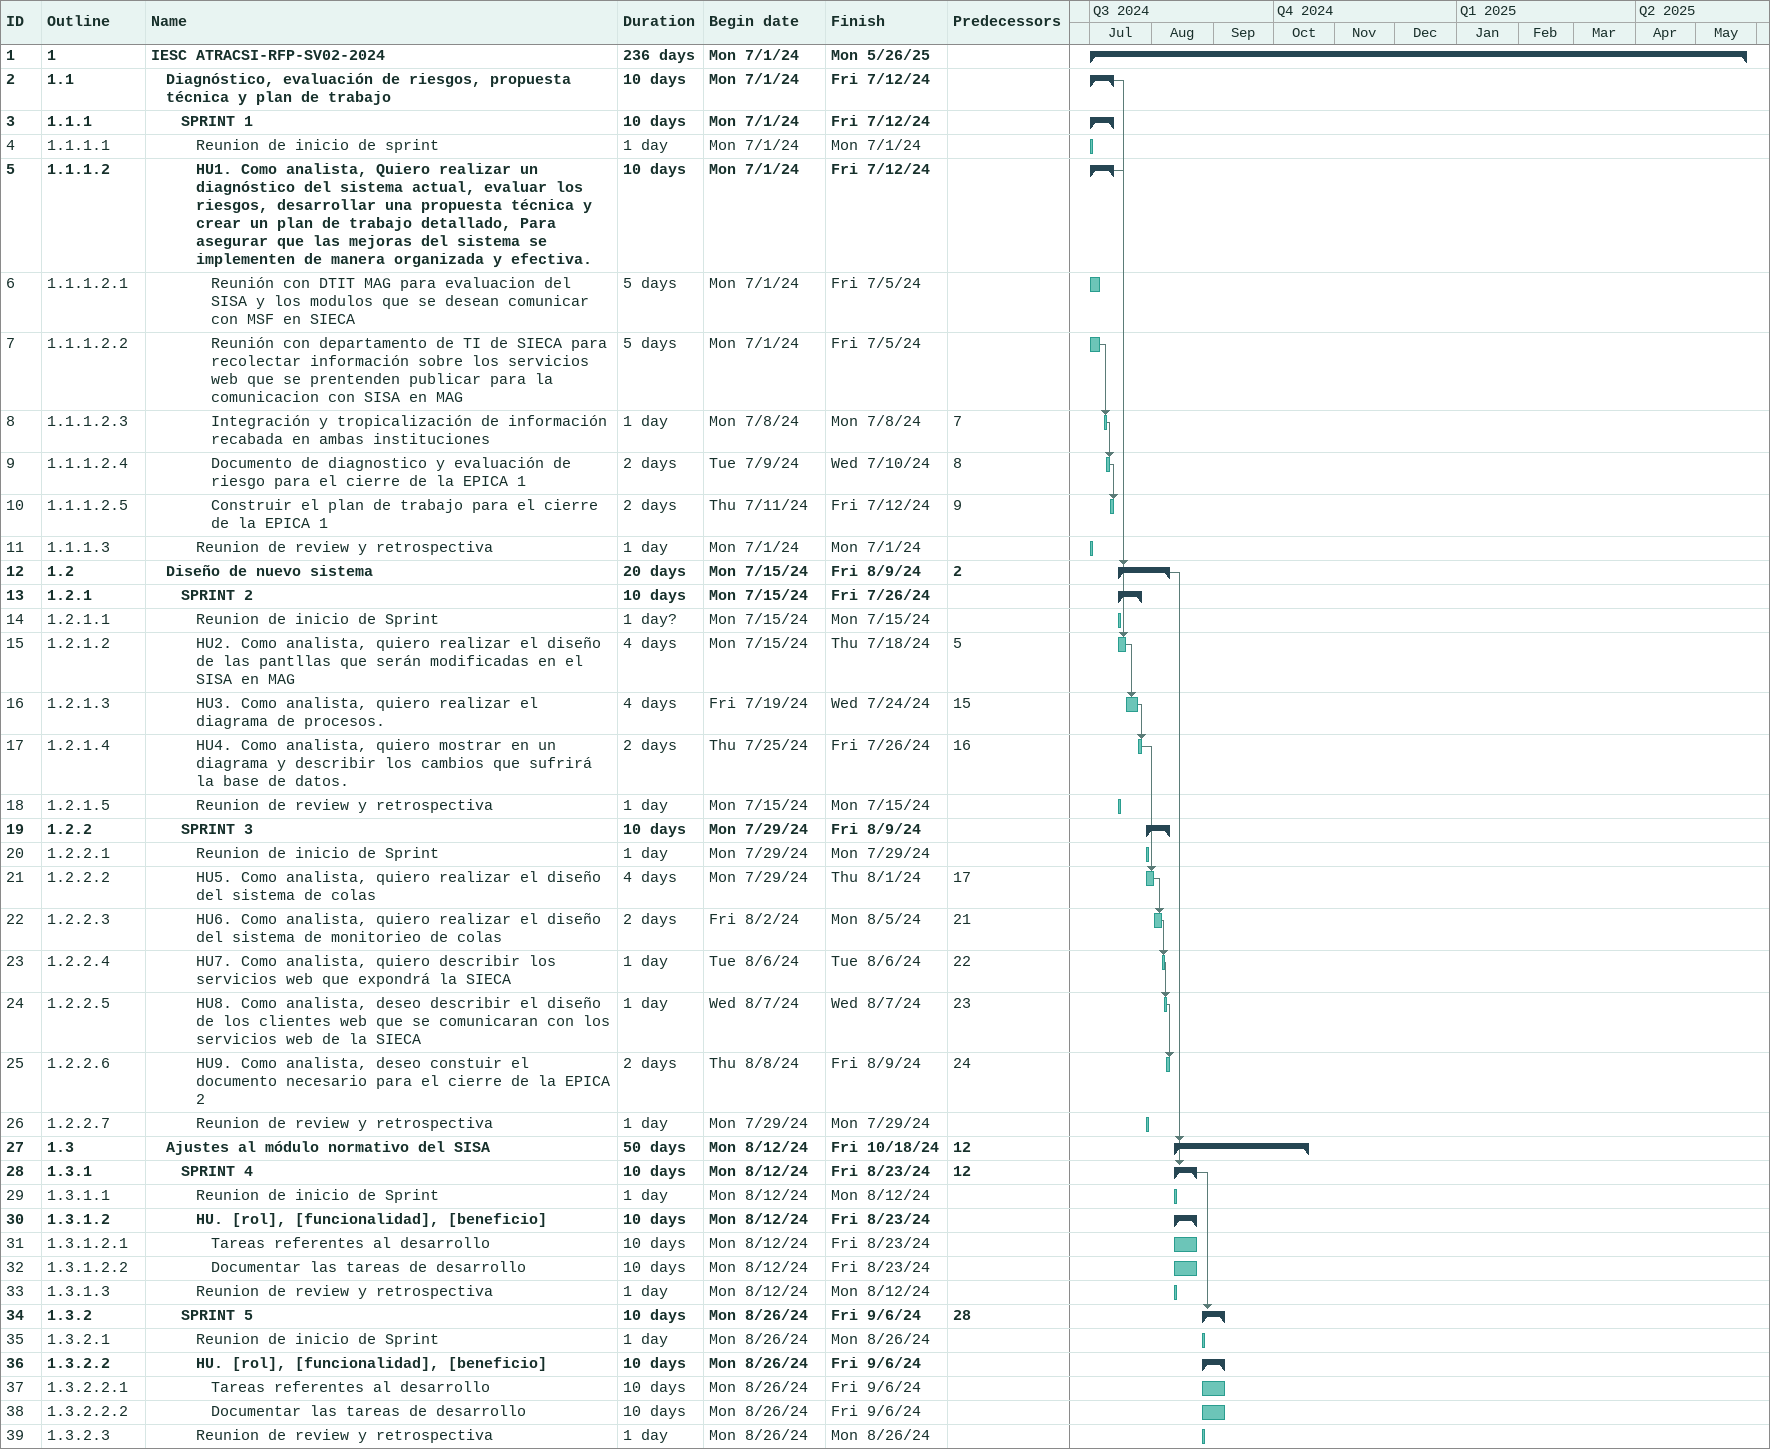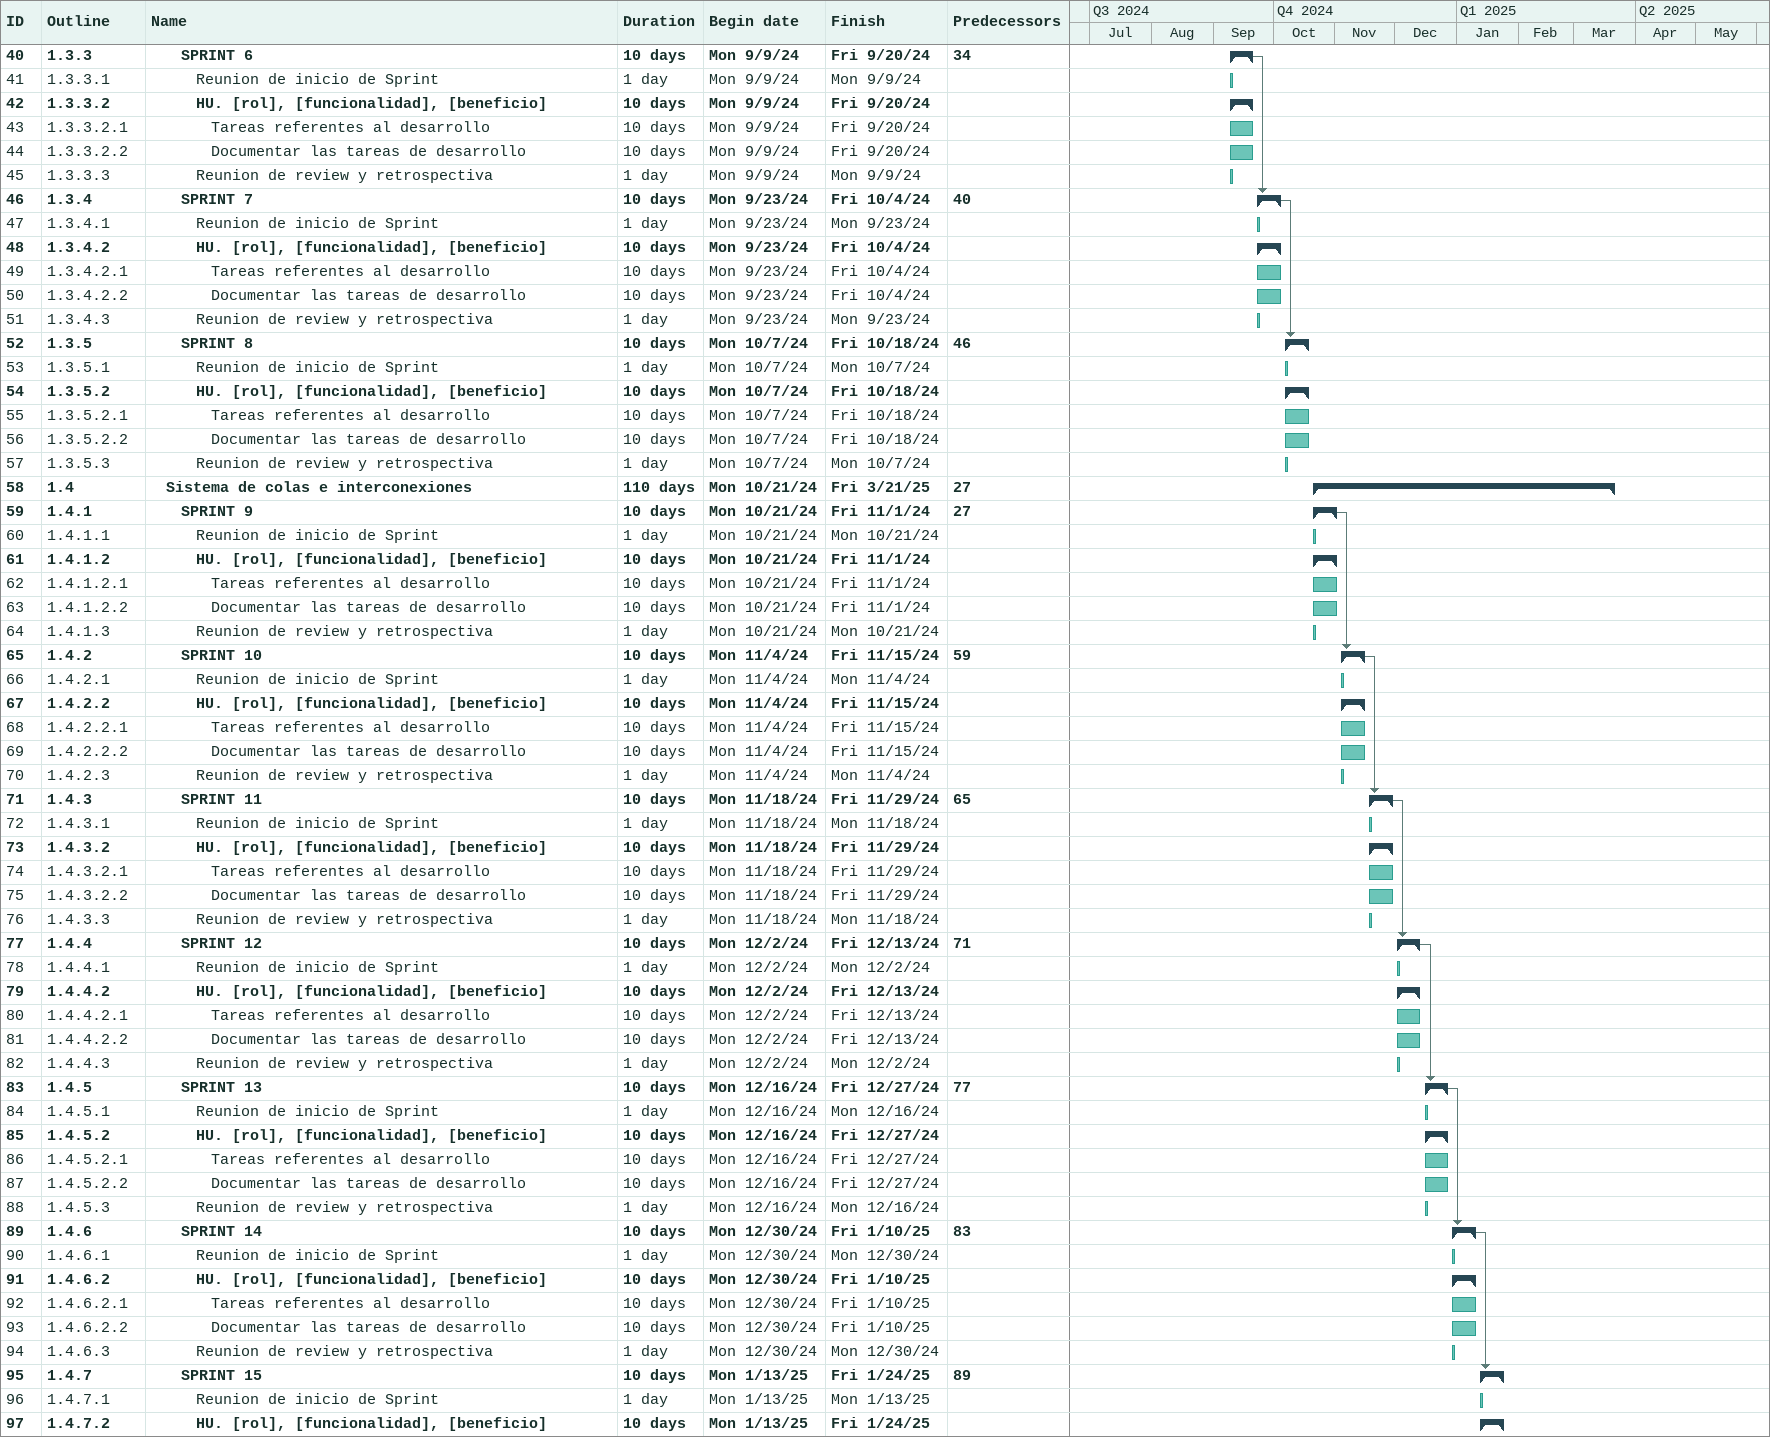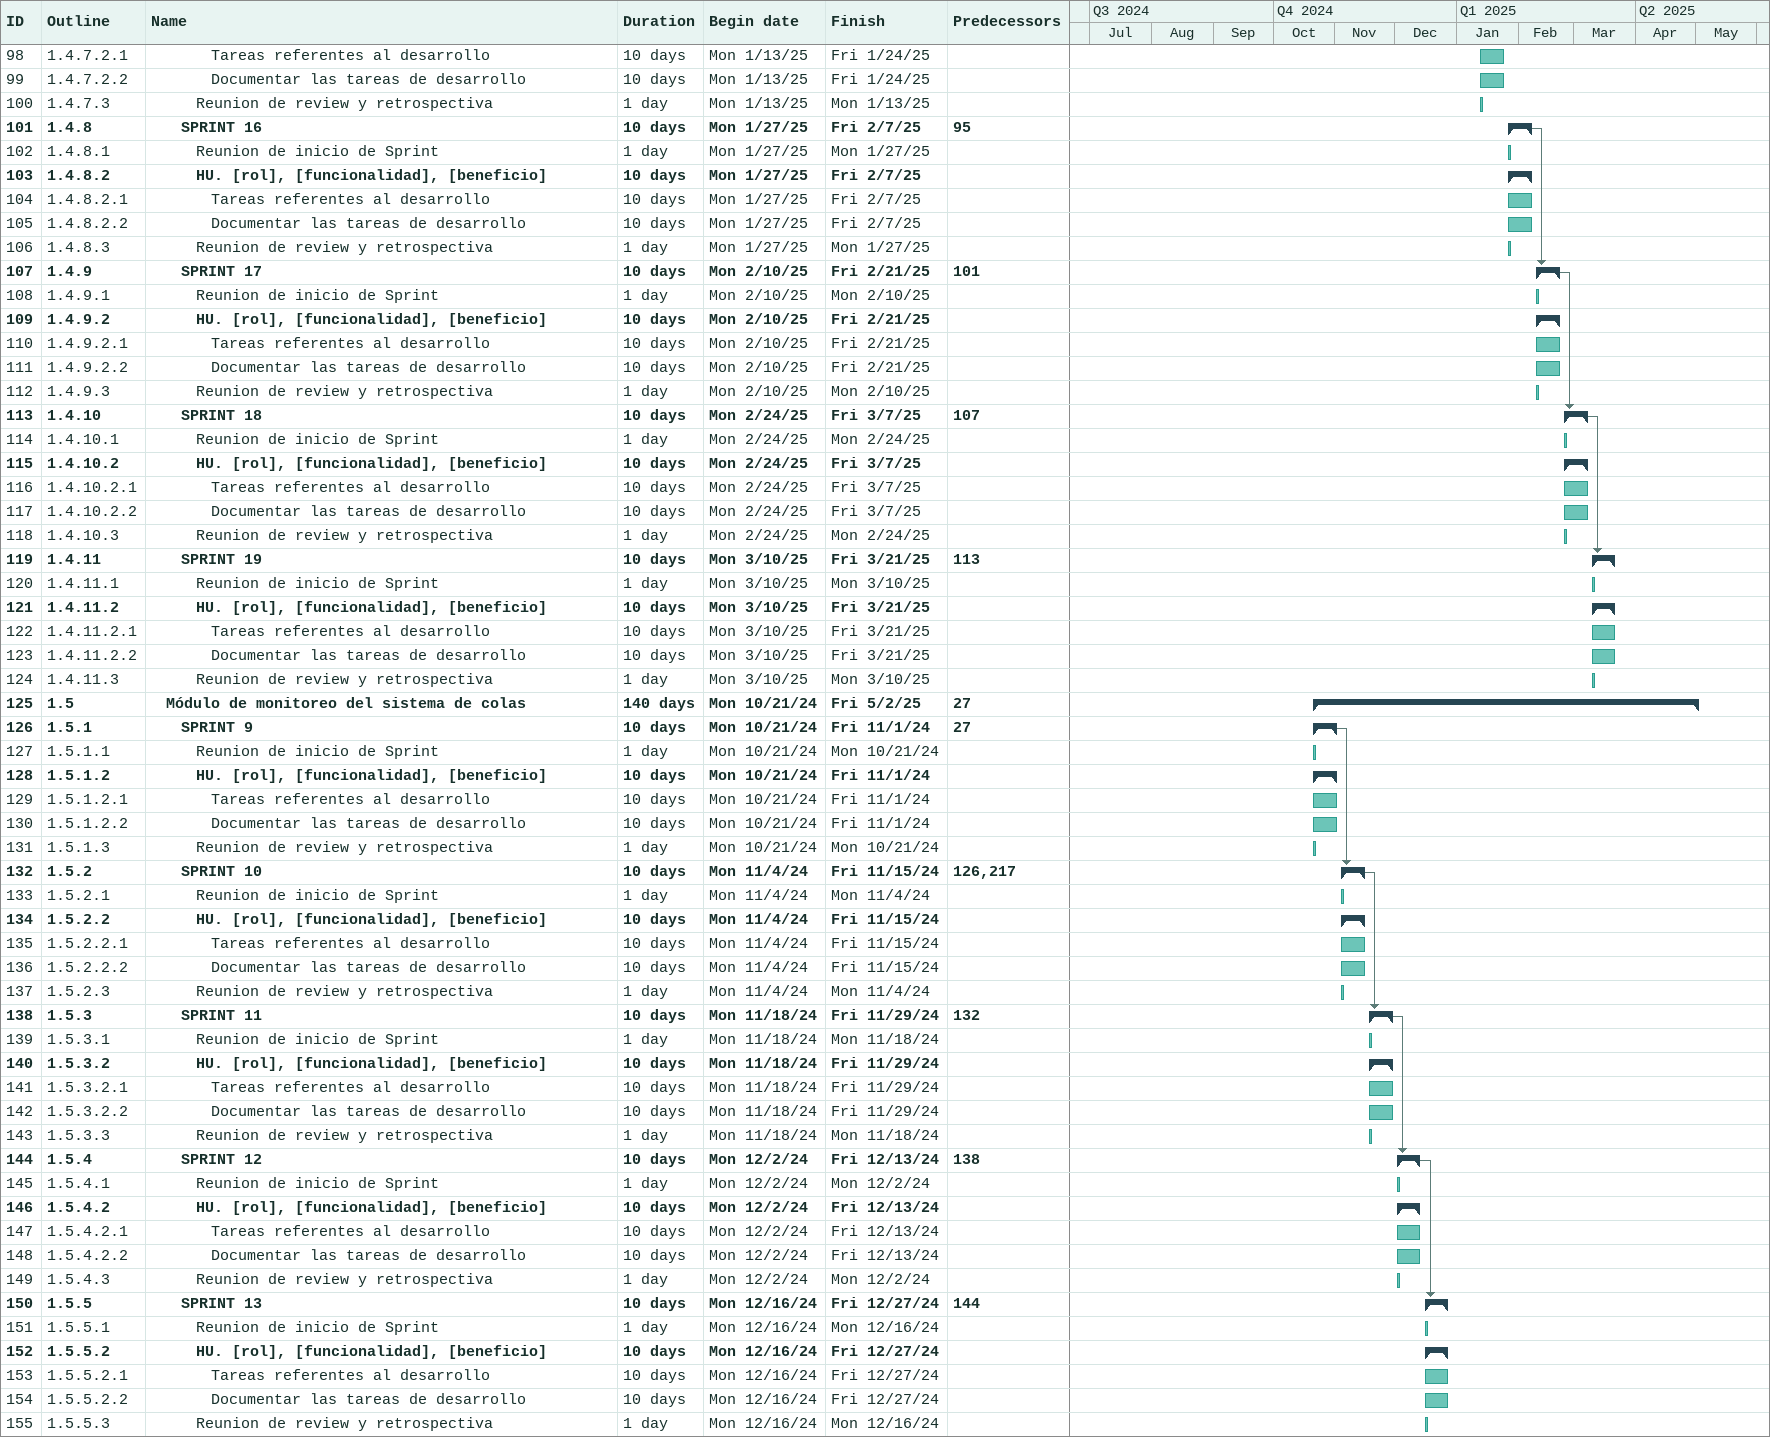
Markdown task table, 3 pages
| ID | WBS | Task | Duration | Start | Finish | Predecessors |
|---|---|---|---|---|---|---|
| 1 | 1 | **IESC ATRACSI-RFP-SV02-2024** | 236d | 2024-07-01 | 2025-05-26 |  |
| 2 | 1.1 | **Diagnóstico, evaluación de riesgos, propuesta técnica y plan de trabajo** | 10d | 2024-07-01 | 2024-07-12 |  |
| 3 | 1.1.1 | **SPRINT 1** | 10d | 2024-07-01 | 2024-07-12 |  |
| 4 | 1.1.1.1 | Reunion de inicio de sprint | 1d | 2024-07-01 | 2024-07-01 |  |
| 5 | 1.1.1.2 | **HU1. Como analista, Quiero realizar un diagnóstico del sistema actual, evaluar los riesgos, desarrollar una propuesta técnica y crear un plan de trabajo detallado, Para asegurar que las mejoras del sistema se implementen de manera organizada y efectiva.** | 10d | 2024-07-01 | 2024-07-12 |  |
| 6 | 1.1.1.2.1 | Reunión con DTIT MAG para evaluacion del SISA y los modulos que se desean comunicar con MSF en SIECA | 5d | 2024-07-01 | 2024-07-05 |  |
| 7 | 1.1.1.2.2 | Reunión con departamento de TI de SIECA para recolectar información sobre los servicios web que se prentenden publicar para la comunicacion con SISA en MAG | 5d | 2024-07-01 | 2024-07-05 |  |
| 8 | 1.1.1.2.3 | Integración y tropicalización de información recabada en ambas instituciones | 1d | 2024-07-08 | 2024-07-08 | 7 |
| 9 | 1.1.1.2.4 | Documento de diagnostico y evaluación de riesgo para el cierre de la EPICA 1 | 2d | 2024-07-09 | 2024-07-10 | 8 |
| 10 | 1.1.1.2.5 | Construir el plan de trabajo para el cierre de la EPICA 1 | 2d | 2024-07-11 | 2024-07-12 | 9 |
| 11 | 1.1.1.3 | Reunion de review y retrospectiva | 1d | 2024-07-01 | 2024-07-01 |  |
| 12 | 1.2 | **Diseño de nuevo sistema** | 20d | 2024-07-15 | 2024-08-09 | 2 |
| 13 | 1.2.1 | **SPRINT 2** | 10d | 2024-07-15 | 2024-07-26 |  |
| 14 | 1.2.1.1 | Reunion de inicio de Sprint | 1d? | 2024-07-15 | 2024-07-15 |  |
| 15 | 1.2.1.2 | HU2. Como analista, quiero realizar el diseño de las pantllas que serán modificadas en el SISA en MAG | 4d | 2024-07-15 | 2024-07-18 | 5 |
| 16 | 1.2.1.3 | HU3. Como analista, quiero realizar el diagrama de procesos. | 4d | 2024-07-19 | 2024-07-24 | 15 |
| 17 | 1.2.1.4 | HU4. Como analista, quiero mostrar en un diagrama y describir los cambios que sufrirá la base de datos. | 2d | 2024-07-25 | 2024-07-26 | 16 |
| 18 | 1.2.1.5 | Reunion de review y retrospectiva | 1d | 2024-07-15 | 2024-07-15 |  |
| 19 | 1.2.2 | **SPRINT 3** | 10d | 2024-07-29 | 2024-08-09 |  |
| 20 | 1.2.2.1 | Reunion de inicio de Sprint | 1d | 2024-07-29 | 2024-07-29 |  |
| 21 | 1.2.2.2 | HU5. Como analista, quiero realizar el diseño del sistema de colas | 4d | 2024-07-29 | 2024-08-01 | 17 |
| 22 | 1.2.2.3 | HU6. Como analista, quiero realizar el diseño del sistema de monitorieo de colas | 2d | 2024-08-02 | 2024-08-05 | 21 |
| 23 | 1.2.2.4 | HU7. Como analista, quiero describir los servicios web que expondrá la SIECA | 1d | 2024-08-06 | 2024-08-06 | 22 |
| 24 | 1.2.2.5 | HU8. Como analista, deseo describir el diseño de los clientes web que se comunicaran con los servicios web de la SIECA | 1d | 2024-08-07 | 2024-08-07 | 23 |
| 25 | 1.2.2.6 | HU9. Como analista, deseo constuir el documento necesario para el cierre de la EPICA 2 | 2d | 2024-08-08 | 2024-08-09 | 24 |
| 26 | 1.2.2.7 | Reunion de review y retrospectiva | 1d | 2024-07-29 | 2024-07-29 |  |
| 27 | 1.3 | **Ajustes al módulo normativo del SISA** | 50d | 2024-08-12 | 2024-10-18 | 12 |
| 28 | 1.3.1 | **SPRINT 4** | 10d | 2024-08-12 | 2024-08-23 | 12 |
| 29 | 1.3.1.1 | Reunion de inicio de Sprint | 1d | 2024-08-12 | 2024-08-12 |  |
| 30 | 1.3.1.2 | **HU. [rol], [funcionalidad], [beneficio]** | 10d | 2024-08-12 | 2024-08-23 |  |
| 31 | 1.3.1.2.1 | Tareas referentes al desarrollo | 10d | 2024-08-12 | 2024-08-23 |  |
| 32 | 1.3.1.2.2 | Documentar las tareas de desarrollo | 10d | 2024-08-12 | 2024-08-23 |  |
| 33 | 1.3.1.3 | Reunion de review y retrospectiva | 1d | 2024-08-12 | 2024-08-12 |  |
| 34 | 1.3.2 | **SPRINT 5** | 10d | 2024-08-26 | 2024-09-06 | 28 |
| 35 | 1.3.2.1 | Reunion de inicio de Sprint | 1d | 2024-08-26 | 2024-08-26 |  |
| 36 | 1.3.2.2 | **HU. [rol], [funcionalidad], [beneficio]** | 10d | 2024-08-26 | 2024-09-06 |  |
| 37 | 1.3.2.2.1 | Tareas referentes al desarrollo | 10d | 2024-08-26 | 2024-09-06 |  |
| 38 | 1.3.2.2.2 | Documentar las tareas de desarrollo | 10d | 2024-08-26 | 2024-09-06 |  |
| 39 | 1.3.2.3 | Reunion de review y retrospectiva | 1d | 2024-08-26 | 2024-08-26 |  |
| 40 | 1.3.3 | **SPRINT 6** | 10d | 2024-09-09 | 2024-09-20 | 34 |
| 41 | 1.3.3.1 | Reunion de inicio de Sprint | 1d | 2024-09-09 | 2024-09-09 |  |
| 42 | 1.3.3.2 | **HU. [rol], [funcionalidad], [beneficio]** | 10d | 2024-09-09 | 2024-09-20 |  |
| 43 | 1.3.3.2.1 | Tareas referentes al desarrollo | 10d | 2024-09-09 | 2024-09-20 |  |
| 44 | 1.3.3.2.2 | Documentar las tareas de desarrollo | 10d | 2024-09-09 | 2024-09-20 |  |
| 45 | 1.3.3.3 | Reunion de review y retrospectiva | 1d | 2024-09-09 | 2024-09-09 |  |
| 46 | 1.3.4 | **SPRINT 7** | 10d | 2024-09-23 | 2024-10-04 | 40 |
| 47 | 1.3.4.1 | Reunion de inicio de Sprint | 1d | 2024-09-23 | 2024-09-23 |  |
| 48 | 1.3.4.2 | **HU. [rol], [funcionalidad], [beneficio]** | 10d | 2024-09-23 | 2024-10-04 |  |
| 49 | 1.3.4.2.1 | Tareas referentes al desarrollo | 10d | 2024-09-23 | 2024-10-04 |  |
| 50 | 1.3.4.2.2 | Documentar las tareas de desarrollo | 10d | 2024-09-23 | 2024-10-04 |  |
| 51 | 1.3.4.3 | Reunion de review y retrospectiva | 1d | 2024-09-23 | 2024-09-23 |  |
| 52 | 1.3.5 | **SPRINT 8** | 10d | 2024-10-07 | 2024-10-18 | 46 |
| 53 | 1.3.5.1 | Reunion de inicio de Sprint | 1d | 2024-10-07 | 2024-10-07 |  |
| 54 | 1.3.5.2 | **HU. [rol], [funcionalidad], [beneficio]** | 10d | 2024-10-07 | 2024-10-18 |  |
| 55 | 1.3.5.2.1 | Tareas referentes al desarrollo | 10d | 2024-10-07 | 2024-10-18 |  |
| 56 | 1.3.5.2.2 | Documentar las tareas de desarrollo | 10d | 2024-10-07 | 2024-10-18 |  |
| 57 | 1.3.5.3 | Reunion de review y retrospectiva | 1d | 2024-10-07 | 2024-10-07 |  |
| 58 | 1.4 | **Sistema de colas e interconexiones** | 110d | 2024-10-21 | 2025-03-21 | 27 |
| 59 | 1.4.1 | **SPRINT 9** | 10d | 2024-10-21 | 2024-11-01 | 27 |
| 60 | 1.4.1.1 | Reunion de inicio de Sprint | 1d | 2024-10-21 | 2024-10-21 |  |
| 61 | 1.4.1.2 | **HU. [rol], [funcionalidad], [beneficio]** | 10d | 2024-10-21 | 2024-11-01 |  |
| 62 | 1.4.1.2.1 | Tareas referentes al desarrollo | 10d | 2024-10-21 | 2024-11-01 |  |
| 63 | 1.4.1.2.2 | Documentar las tareas de desarrollo | 10d | 2024-10-21 | 2024-11-01 |  |
| 64 | 1.4.1.3 | Reunion de review y retrospectiva | 1d | 2024-10-21 | 2024-10-21 |  |
| 65 | 1.4.2 | **SPRINT 10** | 10d | 2024-11-04 | 2024-11-15 | 59 |
| 66 | 1.4.2.1 | Reunion de inicio de Sprint | 1d | 2024-11-04 | 2024-11-04 |  |
| 67 | 1.4.2.2 | **HU. [rol], [funcionalidad], [beneficio]** | 10d | 2024-11-04 | 2024-11-15 |  |
| 68 | 1.4.2.2.1 | Tareas referentes al desarrollo | 10d | 2024-11-04 | 2024-11-15 |  |
| 69 | 1.4.2.2.2 | Documentar las tareas de desarrollo | 10d | 2024-11-04 | 2024-11-15 |  |
| 70 | 1.4.2.3 | Reunion de review y retrospectiva | 1d | 2024-11-04 | 2024-11-04 |  |
| 71 | 1.4.3 | **SPRINT 11** | 10d | 2024-11-18 | 2024-11-29 | 65 |
| 72 | 1.4.3.1 | Reunion de inicio de Sprint | 1d | 2024-11-18 | 2024-11-18 |  |
| 73 | 1.4.3.2 | **HU. [rol], [funcionalidad], [beneficio]** | 10d | 2024-11-18 | 2024-11-29 |  |
| 74 | 1.4.3.2.1 | Tareas referentes al desarrollo | 10d | 2024-11-18 | 2024-11-29 |  |
| 75 | 1.4.3.2.2 | Documentar las tareas de desarrollo | 10d | 2024-11-18 | 2024-11-29 |  |
| 76 | 1.4.3.3 | Reunion de review y retrospectiva | 1d | 2024-11-18 | 2024-11-18 |  |
| 77 | 1.4.4 | **SPRINT 12** | 10d | 2024-12-02 | 2024-12-13 | 71 |
| 78 | 1.4.4.1 | Reunion de inicio de Sprint | 1d | 2024-12-02 | 2024-12-02 |  |
| 79 | 1.4.4.2 | **HU. [rol], [funcionalidad], [beneficio]** | 10d | 2024-12-02 | 2024-12-13 |  |
| 80 | 1.4.4.2.1 | Tareas referentes al desarrollo | 10d | 2024-12-02 | 2024-12-13 |  |
| 81 | 1.4.4.2.2 | Documentar las tareas de desarrollo | 10d | 2024-12-02 | 2024-12-13 |  |
| 82 | 1.4.4.3 | Reunion de review y retrospectiva | 1d | 2024-12-02 | 2024-12-02 |  |
| 83 | 1.4.5 | **SPRINT 13** | 10d | 2024-12-16 | 2024-12-27 | 77 |
| 84 | 1.4.5.1 | Reunion de inicio de Sprint | 1d | 2024-12-16 | 2024-12-16 |  |
| 85 | 1.4.5.2 | **HU. [rol], [funcionalidad], [beneficio]** | 10d | 2024-12-16 | 2024-12-27 |  |
| 86 | 1.4.5.2.1 | Tareas referentes al desarrollo | 10d | 2024-12-16 | 2024-12-27 |  |
| 87 | 1.4.5.2.2 | Documentar las tareas de desarrollo | 10d | 2024-12-16 | 2024-12-27 |  |
| 88 | 1.4.5.3 | Reunion de review y retrospectiva | 1d | 2024-12-16 | 2024-12-16 |  |
| 89 | 1.4.6 | **SPRINT 14** | 10d | 2024-12-30 | 2025-01-10 | 83 |
| 90 | 1.4.6.1 | Reunion de inicio de Sprint | 1d | 2024-12-30 | 2024-12-30 |  |
| 91 | 1.4.6.2 | **HU. [rol], [funcionalidad], [beneficio]** | 10d | 2024-12-30 | 2025-01-10 |  |
| 92 | 1.4.6.2.1 | Tareas referentes al desarrollo | 10d | 2024-12-30 | 2025-01-10 |  |
| 93 | 1.4.6.2.2 | Documentar las tareas de desarrollo | 10d | 2024-12-30 | 2025-01-10 |  |
| 94 | 1.4.6.3 | Reunion de review y retrospectiva | 1d | 2024-12-30 | 2024-12-30 |  |
| 95 | 1.4.7 | **SPRINT 15** | 10d | 2025-01-13 | 2025-01-24 | 89 |
| 96 | 1.4.7.1 | Reunion de inicio de Sprint | 1d | 2025-01-13 | 2025-01-13 |  |
| 97 | 1.4.7.2 | **HU. [rol], [funcionalidad], [beneficio]** | 10d | 2025-01-13 | 2025-01-24 |  |
| 98 | 1.4.7.2.1 | Tareas referentes al desarrollo | 10d | 2025-01-13 | 2025-01-24 |  |
| 99 | 1.4.7.2.2 | Documentar las tareas de desarrollo | 10d | 2025-01-13 | 2025-01-24 |  |
| 100 | 1.4.7.3 | Reunion de review y retrospectiva | 1d | 2025-01-13 | 2025-01-13 |  |
| 101 | 1.4.8 | **SPRINT 16** | 10d | 2025-01-27 | 2025-02-07 | 95 |
| 102 | 1.4.8.1 | Reunion de inicio de Sprint | 1d | 2025-01-27 | 2025-01-27 |  |
| 103 | 1.4.8.2 | **HU. [rol], [funcionalidad], [beneficio]** | 10d | 2025-01-27 | 2025-02-07 |  |
| 104 | 1.4.8.2.1 | Tareas referentes al desarrollo | 10d | 2025-01-27 | 2025-02-07 |  |
| 105 | 1.4.8.2.2 | Documentar las tareas de desarrollo | 10d | 2025-01-27 | 2025-02-07 |  |
| 106 | 1.4.8.3 | Reunion de review y retrospectiva | 1d | 2025-01-27 | 2025-01-27 |  |
| 107 | 1.4.9 | **SPRINT 17** | 10d | 2025-02-10 | 2025-02-21 | 101 |
| 108 | 1.4.9.1 | Reunion de inicio de Sprint | 1d | 2025-02-10 | 2025-02-10 |  |
| 109 | 1.4.9.2 | **HU. [rol], [funcionalidad], [beneficio]** | 10d | 2025-02-10 | 2025-02-21 |  |
| 110 | 1.4.9.2.1 | Tareas referentes al desarrollo | 10d | 2025-02-10 | 2025-02-21 |  |
| 111 | 1.4.9.2.2 | Documentar las tareas de desarrollo | 10d | 2025-02-10 | 2025-02-21 |  |
| 112 | 1.4.9.3 | Reunion de review y retrospectiva | 1d | 2025-02-10 | 2025-02-10 |  |
| 113 | 1.4.10 | **SPRINT 18** | 10d | 2025-02-24 | 2025-03-07 | 107 |
| 114 | 1.4.10.1 | Reunion de inicio de Sprint | 1d | 2025-02-24 | 2025-02-24 |  |
| 115 | 1.4.10.2 | **HU. [rol], [funcionalidad], [beneficio]** | 10d | 2025-02-24 | 2025-03-07 |  |
| 116 | 1.4.10.2.1 | Tareas referentes al desarrollo | 10d | 2025-02-24 | 2025-03-07 |  |
| 117 | 1.4.10.2.2 | Documentar las tareas de desarrollo | 10d | 2025-02-24 | 2025-03-07 |  |
| 118 | 1.4.10.3 | Reunion de review y retrospectiva | 1d | 2025-02-24 | 2025-02-24 |  |
| 119 | 1.4.11 | **SPRINT 19** | 10d | 2025-03-10 | 2025-03-21 | 113 |
| 120 | 1.4.11.1 | Reunion de inicio de Sprint | 1d | 2025-03-10 | 2025-03-10 |  |
| 121 | 1.4.11.2 | **HU. [rol], [funcionalidad], [beneficio]** | 10d | 2025-03-10 | 2025-03-21 |  |
| 122 | 1.4.11.2.1 | Tareas referentes al desarrollo | 10d | 2025-03-10 | 2025-03-21 |  |
| 123 | 1.4.11.2.2 | Documentar las tareas de desarrollo | 10d | 2025-03-10 | 2025-03-21 |  |
| 124 | 1.4.11.3 | Reunion de review y retrospectiva | 1d | 2025-03-10 | 2025-03-10 |  |
| 125 | 1.5 | **Módulo de monitoreo del sistema de colas** | 140d | 2024-10-21 | 2025-05-02 | 27 |
| 126 | 1.5.1 | **SPRINT 9** | 10d | 2024-10-21 | 2024-11-01 | 27 |
| 127 | 1.5.1.1 | Reunion de inicio de Sprint | 1d | 2024-10-21 | 2024-10-21 |  |
| 128 | 1.5.1.2 | **HU. [rol], [funcionalidad], [beneficio]** | 10d | 2024-10-21 | 2024-11-01 |  |
| 129 | 1.5.1.2.1 | Tareas referentes al desarrollo | 10d | 2024-10-21 | 2024-11-01 |  |
| 130 | 1.5.1.2.2 | Documentar las tareas de desarrollo | 10d | 2024-10-21 | 2024-11-01 |  |
| 131 | 1.5.1.3 | Reunion de review y retrospectiva | 1d | 2024-10-21 | 2024-10-21 |  |
| 132 | 1.5.2 | **SPRINT 10** | 10d | 2024-11-04 | 2024-11-15 | 126, 217 |
| 133 | 1.5.2.1 | Reunion de inicio de Sprint | 1d | 2024-11-04 | 2024-11-04 |  |
| 134 | 1.5.2.2 | **HU. [rol], [funcionalidad], [beneficio]** | 10d | 2024-11-04 | 2024-11-15 |  |
| 135 | 1.5.2.2.1 | Tareas referentes al desarrollo | 10d | 2024-11-04 | 2024-11-15 |  |
| 136 | 1.5.2.2.2 | Documentar las tareas de desarrollo | 10d | 2024-11-04 | 2024-11-15 |  |
| 137 | 1.5.2.3 | Reunion de review y retrospectiva | 1d | 2024-11-04 | 2024-11-04 |  |
| 138 | 1.5.3 | **SPRINT 11** | 10d | 2024-11-18 | 2024-11-29 | 132 |
| 139 | 1.5.3.1 | Reunion de inicio de Sprint | 1d | 2024-11-18 | 2024-11-18 |  |
| 140 | 1.5.3.2 | **HU. [rol], [funcionalidad], [beneficio]** | 10d | 2024-11-18 | 2024-11-29 |  |
| 141 | 1.5.3.2.1 | Tareas referentes al desarrollo | 10d | 2024-11-18 | 2024-11-29 |  |
| 142 | 1.5.3.2.2 | Documentar las tareas de desarrollo | 10d | 2024-11-18 | 2024-11-29 |  |
| 143 | 1.5.3.3 | Reunion de review y retrospectiva | 1d | 2024-11-18 | 2024-11-18 |  |
| 144 | 1.5.4 | **SPRINT 12** | 10d | 2024-12-02 | 2024-12-13 | 138 |
| 145 | 1.5.4.1 | Reunion de inicio de Sprint | 1d | 2024-12-02 | 2024-12-02 |  |
| 146 | 1.5.4.2 | **HU. [rol], [funcionalidad], [beneficio]** | 10d | 2024-12-02 | 2024-12-13 |  |
| 147 | 1.5.4.2.1 | Tareas referentes al desarrollo | 10d | 2024-12-02 | 2024-12-13 |  |
| 148 | 1.5.4.2.2 | Documentar las tareas de desarrollo | 10d | 2024-12-02 | 2024-12-13 |  |
| 149 | 1.5.4.3 | Reunion de review y retrospectiva | 1d | 2024-12-02 | 2024-12-02 |  |
| 150 | 1.5.5 | **SPRINT 13** | 10d | 2024-12-16 | 2024-12-27 | 144 |
| 151 | 1.5.5.1 | Reunion de inicio de Sprint | 1d | 2024-12-16 | 2024-12-16 |  |
| 152 | 1.5.5.2 | **HU. [rol], [funcionalidad], [beneficio]** | 10d | 2024-12-16 | 2024-12-27 |  |
| 153 | 1.5.5.2.1 | Tareas referentes al desarrollo | 10d | 2024-12-16 | 2024-12-27 |  |
| 154 | 1.5.5.2.2 | Documentar las tareas de desarrollo | 10d | 2024-12-16 | 2024-12-27 |  |
| 155 | 1.5.5.3 | Reunion de review y retrospectiva | 1d | 2024-12-16 | 2024-12-16 |  |
